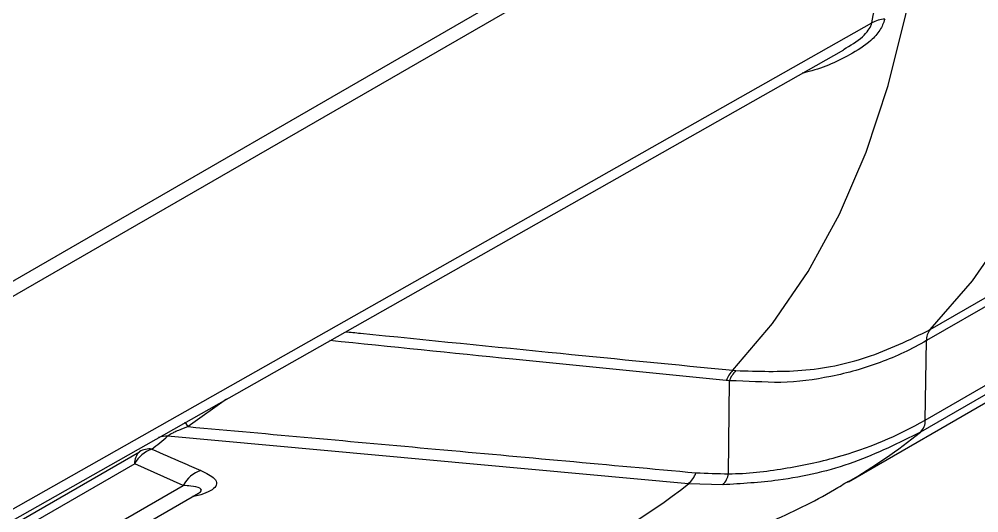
# Model space of a CAD drawing. Extents: x 16.5 to 113.1, y 4.4 to 84.5.
# Drawn here: x 80.746 to 82.798, y 63.021 to 64.077 of the extents above; entities that cross this region are included whole.
import ezdxf

# ---------------------------------------------------------------- set-up
doc = ezdxf.new("R2010")
doc.units = 0
doc.header["$MEASUREMENT"] = 0
doc.layers.add('OBJECT', color=7, linetype='CONTINUOUS')

msp = doc.modelspace()

# ---------------------------------------------------------------- linework, layer by layer
at = {"layer": 'OBJECT'}
for p, q in [((82.6197, 64.6064), (79.3077, 62.6944)), ((79.3077, 62.6618), (82.6197, 64.5738)), ((83.2843, 63.7347), (82.6857, 63.3891)), ((82.6939, 63.4129), (83.0978, 63.6462)), ((82.6831, 63.2192), (83.3569, 63.6082)), ((83.3468, 63.5826), (82.673, 63.1936)), ((82.6831, 63.2192), (82.6857, 63.3891)), ((82.5187, 63.0873), (82.9716, 63.3487)), ((82.2716, 63.3257), (82.2782, 63.325)), ((82.2627, 63.1043), (82.2644, 63.3032)), ((81.1887, 63.2638), (81.107, 63.2051)), ((82.1766, 63.0828), (81.063, 63.1845)), ((78.2319, 61.5518), (81.003, 63.1515)), ((80.9925, 63.1256), (78.2225, 61.5265)), ((81.0963, 63.0792), (80.9925, 63.1256)), ((78.2052, 61.3749), (81.1289, 63.0627)), ((78.2263, 61.4224), (81.0963, 63.0792)), ((81.1289, 63.0627), (81.1291, 63.0628)), ((82.2505, 63.0806), (82.1766, 63.0828))]:
    msp.add_line(p, q, dxfattribs=at)
at = {"layer": 'OBJECT', "flags": 128}
for points in [[(82.6939, 63.4129), (82.7842, 63.5171), (82.8651, 63.6336), (82.936, 63.7617), (82.9968, 63.901), (83.0472, 64.0507), (83.0868, 64.2101), (83.1155, 64.3786), (83.1331, 64.5552), (83.1397, 64.7392)], [(82.2716, 63.3257), (82.3567, 63.4257), (82.4328, 63.5372), (82.4996, 63.6596), (82.5568, 63.7925), (82.6042, 63.9351), (82.6415, 64.0869), (82.6685, 64.2471), (82.6852, 64.415), (82.6914, 64.5898)], [(79.2245, 62.1757), (79.4009, 62.2755), (80.1062, 62.6748), (82.5689, 64.0691)], [(79.1994, 62.1367), (79.8369, 62.4979), (82.5087, 64.0118)], [(81.107, 63.2051), (81.1047, 63.2085), (81.1026, 63.2116), (81.1008, 63.2143), (81.1005, 63.2147)]]:
    msp.add_lwpolyline(points, dxfattribs=at)
at = {"layer": 'OBJECT'}
for centre, radius, start, end in [((80.086, 64.5739), 2.5337, 348.5093, 359.9974), ((82.6001, 64.0125), 0.0647, 93.1014, 118.8108), ((82.7202, 63.3905), 0.0346, 139.6119, 182.4222), ((82.3119, 63.2837), 0.0581, 133.8192, 159.7768), ((82.3187, 63.284), 0.0576, 134.6224, 160.5957), ((82.6503, 63.2173), 0.0328, 313.6403, 3.298), ((81.9289, 64.1082), 1.179, 300.0416, 309.127), ((80.4606, 63.8906), 0.9282, 307.7924, 310.4692), ((81.0593, 63.1366), 0.0481, 85.585, 108.9093), ((81.0249, 63.1275), 0.0325, 132.4717, 183.4738), ((81.0511, 63.0945), 0.0663, 109.1232, 152.0655), ((81.0253, 63.1118), 0.0456, 84.9086, 119.3528), ((81.1542, 63.0496), 0.0651, 108.0595, 152.9247), ((82.1418, 63.1241), 0.054, 310.2133, 340.9052), ((82.2142, 63.1143), 0.0495, 317.1455, 348.379), ((81.4731, 63.9594), 1.124, 291.026, 308.7499)]:
    msp.add_arc(centre, radius, start, end, dxfattribs=at)
for points, knots in [([(82.5966, 64.077), (82.5937, 64.069), (82.5881, 64.0529), (82.5624, 64.0256), (82.5106, 63.9923), (82.4582, 63.97), (82.4228, 63.962), (82.4198, 63.9614)], [0, 0, 0, 0, 0.143825, 0.286943, 0.531667, 0.959784, 1, 1, 1, 1]), ([(82.5084, 64.0123), (82.5228, 64.0207), (82.5431, 64.0325), (82.5616, 64.0524), (82.5674, 64.0628), (82.5686, 64.068), (82.5689, 64.0691)], [0, 0, 0, 0, 0.539764, 0.759334, 0.946999, 1, 1, 1, 1]), ([(82.2782, 63.325), (82.3255, 63.3235), (82.4214, 63.3205), (82.5632, 63.3488), (82.6493, 63.3911), (82.6939, 63.4129)], [0, 0, 0, 0, 0.319145, 0.647516, 1, 1, 1, 1]), ([(81.4436, 63.4082), (81.4541, 63.4072), (81.6074, 63.3917), (81.8834, 63.364), (82.1489, 63.3378), (82.2716, 63.3257)], [0, 0, 0, 0, 0.0381367, 0.5553096, 1, 1, 1, 1]), ([(82.2573, 63.3038), (82.1052, 63.319), (81.8228, 63.3471), (81.5403, 63.3759), (81.4099, 63.3892)], [0, 0, 0, 0, 0.538434, 1, 1, 1, 1]), ([(82.6857, 63.3891), (82.6857, 63.3891), (82.6542, 63.3709), (82.5882, 63.3396), (82.4836, 63.3106), (82.3741, 63.2955), (82.3028, 63.3032), (82.2644, 63.3032), (82.2644, 63.3032)], [0, 0, 0, 0, 0.0000045, 0.2546803, 0.5093557, 0.7546737, 0.9999956, 1, 1, 1, 1]), ([(82.2644, 63.3032), (82.2644, 63.3032), (82.2621, 63.3037), (82.2597, 63.3038), (82.2573, 63.3038)], [0, 0, 0, 0, 0.00031, 1, 1, 1, 1]), ([(82.2627, 63.1043), (82.2627, 63.1043), (82.3027, 63.1043), (82.3817, 63.1141), (82.5262, 63.1439), (82.6246, 63.1855), (82.6831, 63.2192), (82.6831, 63.2192)], [0, 0, 0, 0, 0.000004, 0.259099, 0.518181, 0.999995, 1, 1, 1, 1]), ([(81.107, 63.2051), (81.1, 63.2025), (81.0895, 63.1986), (81.0764, 63.1927), (81.0689, 63.1888), (81.0648, 63.1861), (81.0634, 63.1849), (81.063, 63.1845)], [0, 0, 0, 0, 0.4377224, 0.6522262, 0.8216939, 0.9450991, 1, 1, 1, 1]), ([(81.107, 63.2051), (81.2834, 63.1891), (81.6456, 63.1563), (82.0072, 63.1233), (82.1928, 63.1064)], [0, 0, 0, 0, 0.486991, 1, 1, 1, 1]), ([(82.673, 63.1936), (82.6265, 63.1703), (82.5322, 63.1231), (82.3876, 63.0891), (82.2902, 63.083), (82.2505, 63.0806)], [0, 0, 0, 0, 0.365475, 0.741466, 1, 1, 1, 1]), ([(81.0294, 63.1572), (81.051, 63.1474), (81.0857, 63.1318), (81.1209, 63.117), (81.134, 63.1115)], [0, 0, 0, 0, 0.624898, 1, 1, 1, 1]), ([(81.134, 63.1115), (81.1455, 63.1059), (81.1632, 63.0972), (81.1694, 63.0832), (81.1633, 63.0724), (81.1462, 63.0634), (81.1292, 63.0576), (81.1182, 63.0558), (81.1164, 63.0555)], [0, 0, 0, 0, 0.3391436, 0.522878, 0.6772816, 0.8324514, 0.972553, 1, 1, 1, 1]), ([(82.1928, 63.1064), (82.2159, 63.1054), (82.2391, 63.1043), (82.2627, 63.1043), (82.2627, 63.1043)], [0, 0, 0, 0, 0.999971, 1, 1, 1, 1]), ([(82.2315, 62.9515), (82.2709, 62.9674), (82.3586, 63.0026), (82.4546, 63.049), (82.509, 63.0825), (82.519, 63.0887)], [0, 0, 0, 0, 0.399762, 0.889433, 1, 1, 1, 1]), ([(81.1288, 63.0629), (81.1304, 63.0639), (81.1343, 63.0661), (81.1359, 63.0699), (81.1312, 63.0747), (81.1161, 63.0778), (81.1018, 63.0788), (81.0963, 63.0792)], [0, 0, 0, 0, 0.082873, 0.196236, 0.391578, 0.766364, 1, 1, 1, 1])]:
    msp.add_open_spline(points, degree=3, knots=knots, dxfattribs=at)

doc.saveas('drawing.dxf')
